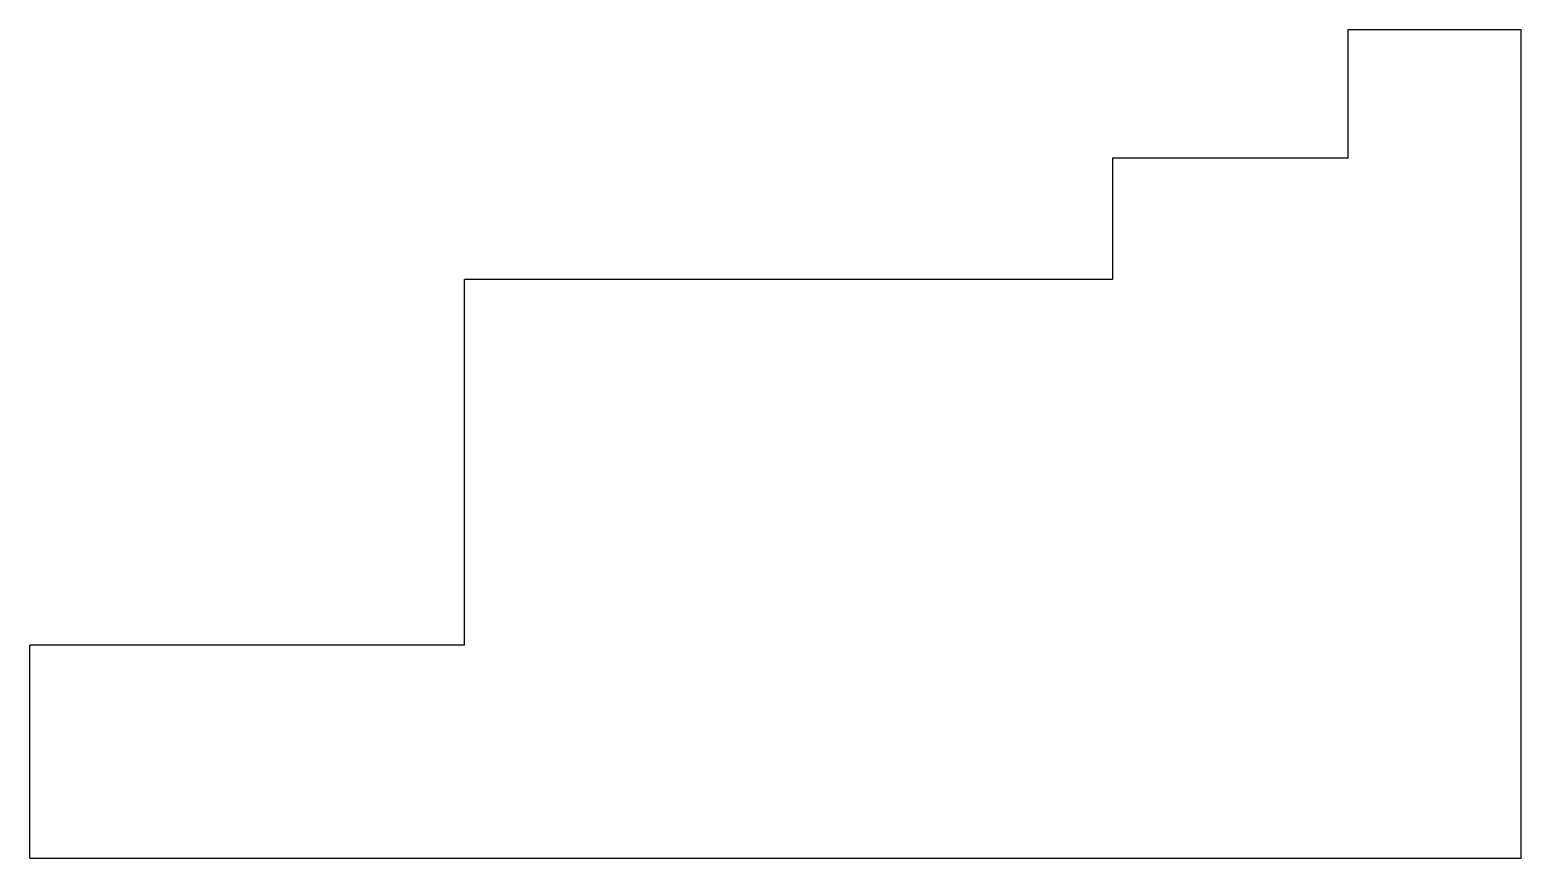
# Model space of a CAD drawing. Header units: millimetres. Extents: x 1405 to 5710, y 0 to 2390.
import ezdxf

# ---------------------------------------------------------------- set-up
doc = ezdxf.new("R2010")
doc.units = ezdxf.units.MM

msp = doc.modelspace()

# ---------------------------------------------------------------- linework, layer by layer
at = {"color": 7, "linetype": 'Continuous', "lineweight": 25}
for p, q in [((5210, 2390), (5210, 2020)), ((5710, 2390), (5210, 2390)), ((5710, 0), (5710, 2390)), ((5210, 2020), (4530, 2020)), ((4530, 2020), (4530, 1670)), ((4530, 1670), (2660, 1670)), ((2660, 615), (2660, 1670)), ((1405, 0), (1405, 615)), ((2660, 615), (1405, 615)), ((1405, 0), (5710, 0))]:
    msp.add_line(p, q, dxfattribs=at)

doc.saveas('drawing.dxf')
